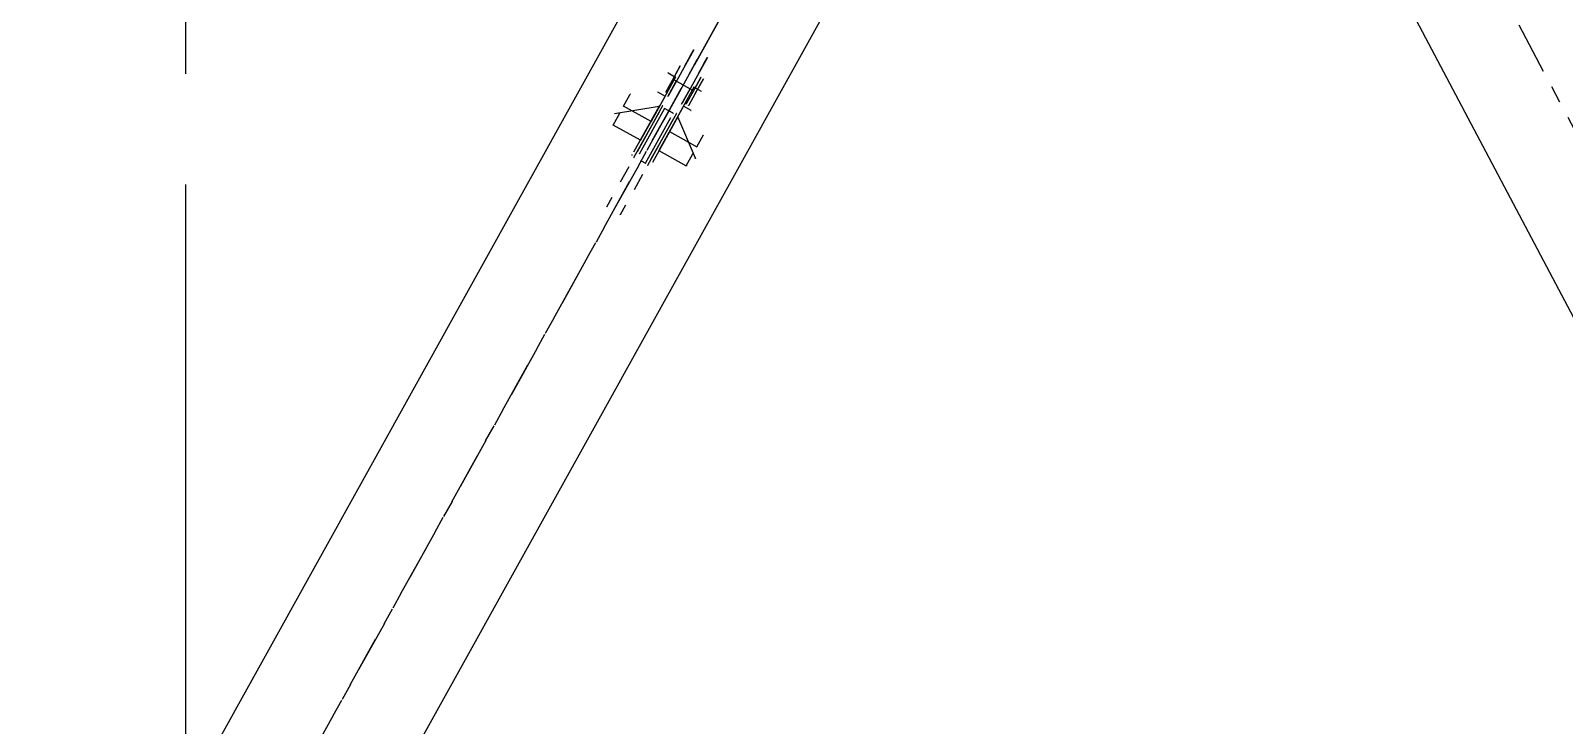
# Model space of a CAD drawing. Header units: millimetres. Extents: x 2368 to 8313, y 7493 to 11698.
# Drawn here: x 4169.7 to 4257.6, y 11314.7 to 11354.5 of the extents above; entities that cross this region are included whole.
import ezdxf

# ---------------------------------------------------------------- set-up
doc = ezdxf.new("R2010")
doc.units = ezdxf.units.MM
for name, pattern in [('CENTER', [50.8, 31.75, -6.35, 6.35, -6.35]), ('XKITLINE00', [0]), ('XKITLINE03', [6, 3, -1, 1, -1])]:
    doc.linetypes.add(name, pattern=pattern)

msp = doc.modelspace()

# ---------------------------------------------------------------- linework, layer by layer
at = {"color": 6, "linetype": 'CENTER'}
msp.add_line((4178.5882, 10907.5139), (4178.5882, 11495.735), dxfattribs=at)
at = {"color": 8, "linetype": 'XKITLINE03'}
for p, q in [((4068.5881, 11101.9134), (4232.5881, 11397.261)), ((4068.5882, 11101.9134), (4232.5882, 11397.261)), ((4232.5881, 11397.261), (4396.5881, 11087.0404)), ((4232.5882, 11397.261), (4396.5882, 11087.0404)), ((4213.2733, 11362.4767), (4160.2456, 11266.9793)), ((4212.1142, 11360.3894), (4205.354, 11348.2149)), ((4208.0567, 11353.0822), (4212.1642, 11360.4795)), ((4207.7132, 11353.3906), (4205.9266, 11350.173)), ((4207.5051, 11353.0158), (4207.7132, 11353.3906)), ((4204.2845, 11347.2159), (4207.5051, 11353.0158)), ((4205.0713, 11346.779), (4208.2919, 11352.5789)), ((4206.4655, 11351.6174), (4206.9375, 11352.4675)), ((4206.9375, 11352.4675), (4206.564, 11351.7948)), ((4208.5001, 11352.9537), (4206.7134, 11349.7361)), ((4207.2723, 11351.6697), (4208.0567, 11353.0822)), ((4208.2919, 11352.5789), (4208.5001, 11352.9537)), ((4206.6728, 11351.8258), (4205.2642, 11349.2892)), ((4205.5351, 11348.5411), (4207.2723, 11351.6697)), ((4206.564, 11351.7948), (4206.092, 11350.9447)), ((4206.2356, 11352.0686), (4206.6728, 11351.8258)), ((4206.5847, 11351.6672), (4207.6338, 11351.0847)), ((4207.6545, 11350.9572), (4208.1265, 11351.8073)), ((4208.1265, 11351.8073), (4207.753, 11351.1346)), ((4207.7944, 11350.8795), (4208.2664, 11351.7296)), ((4208.2664, 11351.7296), (4207.8929, 11351.0569)), ((4203.6905, 11350.1631), (4204.0712, 11350.8486)), ((4206.0703, 11350.7408), (4204.6617, 11348.2042)), ((4205.6331, 11350.9835), (4206.0703, 11350.7408)), ((4207.7219, 11351.2433), (4206.3133, 11348.7067)), ((4207.753, 11351.1346), (4207.2809, 11350.2844)), ((4207.8929, 11351.0569), (4207.4208, 11350.2068)), ((4208.159, 11351.0006), (4207.7219, 11351.2433)), ((4205.9266, 11350.173), (4202.706, 11344.3731)), ((4203.088, 11349.078), (4203.4687, 11349.7636)), ((4203.1707, 11349.7419), (4205.7216, 11350.154)), ((4206.7134, 11349.7361), (4203.4928, 11343.9362)), ((4205.2642, 11349.2892), (4203.6905, 11350.1631)), ((4205.7216, 11350.154), (4204.1694, 11347.3588)), ((4206.0365, 11350.0209), (4204.449, 11347.1618)), ((4204.9385, 11346.89), (4206.5261, 11349.7491)), ((4207.1194, 11350.1583), (4205.7109, 11347.6216)), ((4206.2858, 11349.8931), (4206.0365, 11350.0209)), ((4206.5261, 11349.7491), (4206.2858, 11349.8931)), ((4207.5565, 11349.9155), (4207.1194, 11350.1583)), ((4204.6617, 11348.2042), (4203.088, 11349.078)), ((4206.8056, 11349.5521), (4205.2535, 11346.7568)), ((4207.8043, 11347.169), (4206.8056, 11349.5521)), ((4205.354, 11348.2149), (4205.5351, 11348.5411)), ((4206.3133, 11348.7067), (4207.8871, 11347.8328)), ((4207.8871, 11347.8328), (4208.2677, 11348.5184)), ((4204.6892, 11347.0178), (4204.9385, 11346.89)), ((4205.7109, 11347.6216), (4207.2846, 11346.7478)), ((4207.2846, 11346.7478), (4207.6652, 11347.4334))]:
    msp.add_line(p, q, dxfattribs=at)
at = {"color": 8, "linetype": 'XKITLINE00'}
for p, q in [((4211.3628, 11369.4714), (4150.8438, 11260.4826)), ((4211.3628, 11369.4714), (4169.7657, 11294.5592)), ((4242.5226, 11367.6076), (4376.8075, 11113.5958)), ((4220.1826, 11364.4846), (4093.3562, 11136.083))]:
    msp.add_line(p, q, dxfattribs=at)
for centre in [(4207.7132, 11353.3906), (4207.7132, 11353.3906), (4206.9375, 11352.4675), (4206.9375, 11352.4675), (4207.5051, 11353.0158), (4207.5051, 11353.0158), (4208.0567, 11353.0822), (4208.0567, 11353.0822), (4208.2919, 11352.5789), (4208.2919, 11352.5789), (4208.5001, 11352.9537), (4208.5001, 11352.9537), (4206.2356, 11352.0686), (4206.4655, 11351.6174), (4206.564, 11351.7948), (4206.564, 11351.7948), (4206.5847, 11351.6672), (4206.6728, 11351.8258), (4206.6728, 11351.8258), (4207.2723, 11351.6697), (4207.2723, 11351.6697), (4208.1265, 11351.8073), (4208.1265, 11351.8073), (4208.2664, 11351.7296), (4208.2664, 11351.7296), (4204.0712, 11350.8486), (4205.6331, 11350.9835), (4206.0703, 11350.7408), (4206.0703, 11350.7408), (4206.092, 11350.9447), (4207.6338, 11351.0847), (4207.6545, 11350.9572), (4207.7219, 11351.2433), (4207.7219, 11351.2433), (4207.753, 11351.1346), (4207.753, 11351.1346), (4207.7944, 11350.8795), (4207.8929, 11351.0569), (4207.8929, 11351.0569), (4208.159, 11351.0006), (4203.1707, 11349.7419), (4203.4687, 11349.7636), (4203.6905, 11350.1631), (4203.6905, 11350.1631), (4205.7216, 11350.154), (4205.7216, 11350.154), (4205.9266, 11350.173), (4205.9266, 11350.173), (4206.0365, 11350.0209), (4206.0365, 11350.0209), (4206.2858, 11349.8931), (4206.2858, 11349.8931), (4206.5261, 11349.7491), (4206.5261, 11349.7491), (4206.7134, 11349.7361), (4206.7134, 11349.7361), (4207.1194, 11350.1583), (4207.1194, 11350.1583), (4207.2809, 11350.2844), (4207.4208, 11350.2068), (4207.5565, 11349.9155), (4203.088, 11349.078), (4203.088, 11349.078), (4205.2642, 11349.2892), (4205.2642, 11349.2892), (4206.8056, 11349.5521), (4206.8056, 11349.5521), (4204.6617, 11348.2042), (4204.6617, 11348.2042), (4205.354, 11348.2149), (4205.354, 11348.2149), (4205.5351, 11348.5411), (4205.5351, 11348.5411), (4206.3133, 11348.7067), (4206.3133, 11348.7067), (4208.2677, 11348.5184), (4204.1694, 11347.3588), (4204.2845, 11347.2159), (4204.449, 11347.1618), (4204.6892, 11347.0178), (4205.7109, 11347.6216), (4205.7109, 11347.6216), (4207.6652, 11347.4334), (4207.8043, 11347.169), (4207.8871, 11347.8328), (4207.8871, 11347.8328), (4204.9385, 11346.89), (4204.9385, 11346.89), (4205.0713, 11346.779), (4205.2535, 11346.7568), (4207.2846, 11346.7478), (4207.2846, 11346.7478), (4202.706, 11344.3731), (4203.4928, 11343.9362)]:
    msp.add_circle(centre, 0.004, dxfattribs=at)

doc.saveas('drawing.dxf')
